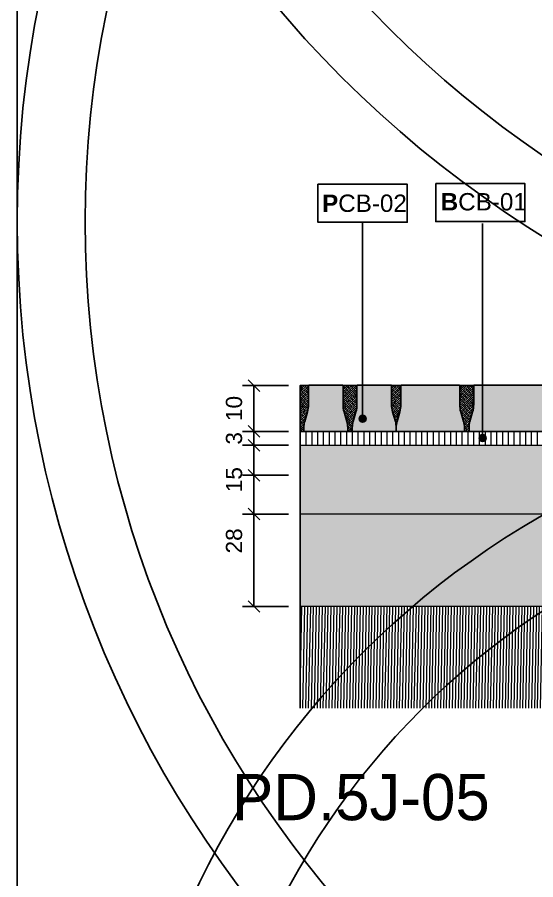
# Model space of a CAD drawing. Header units: metres. Extents: x -325 to 301, y -147 to 149.
# Drawn here: x 62.234 to 63.356, y 27.814 to 29.68 of the extents above; entities that cross this region are included whole.
import ezdxf

# ---------------------------------------------------------------- set-up
doc = ezdxf.new("R2010")
doc.units = ezdxf.units.M
doc.layers.get('Defpoints').update_dxf_attribs({"lineweight": 13})
doc.layers.add('-aux', color=50, linetype='Continuous', plot=False)
doc.layers.add('-AUX-QAD', color=5, linetype='Continuous', plot=False)
doc.layers.add('0-TX-1_25', color=7, linetype='Continuous', true_color=0x3f4f7f)
doc.layers.add('EIT_3 TR sorra', color=7, linetype='Continuous', true_color=0xd8ceb0)
for name, color, linetype, lineweight, true_color in [('03-TR-Paviment_05_Open Joint Precast Pavements', 7, 'Continuous', 5, 0xb3b3b3), ('3-TR sorra granitica', 7, 'Continuous', 0, 0xf2dac9), ('3-TR tot_u', 7, 'Continuous', 5, 0x787878)]:
    doc.layers.add(name, color=color, linetype=linetype, lineweight=lineweight, true_color=true_color)
for name, color, linetype, lineweight in [('1-CM', 7, 'Continuous', 0), ('3-TR Seleccionat', 44, 'Continuous', 0), ('3-TR Tot-u', 37, 'Continuous', 0)]:
    doc.layers.add(name, color=color, linetype=linetype, lineweight=lineweight)
for name, color, linetype in [('1-L- kodolé', 7, 'Continuous'), ('1-SECCIÓ', 1, 'Continuous'), ('A-KEYPLAN_HATCH', 7, 'Continuous'), ('A_TEXT_2', 7, 'Continuous')]:
    doc.layers.add(name, color=color, linetype=linetype)
doc.styles.get("Standard").update_dxf_attribs({"font": 'arial.ttf'})
doc.styles.add('x-llegenda materials$0$ENGRAVERS', font='TT0586M.TTF')
doc.dimstyles.new('ISO-25', dxfattribs={"dimtxt": 0.1, "dimasz": 0.1, "dimexe": 0.1, "dimexo": 0.1, "dimgap": 0.1, "dimtad": 1, "dimdec": 0, "dimlfac": 100, "dimzin": 9, "dimtxsty": 'Standard', "dimblk": 'OBLIQUE', "dimcen": 0.1, "dimadec": 0, "dimazin": 0, "dimtfac": 1, "dimtdec": 0, "dimtmove": 0, "dimatfit": 3, "dimldrblk": 'OBLIQUE', "dimfxl": 1, "dimarcsym": 0})
pattern_1 = [(44.44704254352422, (34.28865995304893, -41.44017832757498), (0.001874050511207277, 0.006619192748027979), [0.008532812500000066, -0.001706562500000014, 0, -0.001706562500000014])]

# ---------------------------------------------------------------- blocks, each defined once
blk = doc.blocks.new('hatch keyplan 2')
at = {"layer": 'A-KEYPLAN_HATCH'}
blk.add_lwpolyline([(0, 0.005476596624248486), (0.012874798693294, 0.005476596623793739), (0.012874798693294, -2.273736754432321e-13), (0, 0)], close=True, dxfattribs=at)
blk = doc.blocks.new('hatch keyplan')
at = {"layer": 'A-KEYPLAN_HATCH'}
blk.add_blockref('hatch keyplan 2', (1.430579833341536, 0.8521467901477053), dxfattribs=at)
blk = doc.blocks.new('PCB03')
at = {"layer": 'A-KEYPLAN_HATCH'}
blk.add_blockref('hatch keyplan', (-1.42957983326266, -0.8521467901535917), dxfattribs=at)
at = {"layer": 'A_TEXT_2', "insert": (0.0002022692309803231, 0.0039881901570753), "char_height": 0.0025, "attachment_point": 1}
blk.add_mtext_dynamic_manual_height_columns('\\pi0.00139;{\\fArial|b1|i0|c0|p34;P}CB-02', width=0.01456192034901793, gutter_width=0.015, heights=[0], dxfattribs=at)
blk = doc.blocks.new('B-CB01')
at = {"layer": 'A-KEYPLAN_HATCH'}
blk.add_blockref('hatch keyplan', (-1.430579833341536, -0.8521467901477052), dxfattribs=at)
at = {"layer": 'A_TEXT_2', "insert": (-0.0007977308478921419, 0.004105509799023688), "char_height": 0.0025, "attachment_point": 1}
blk.add_mtext_dynamic_manual_height_columns('\\pi0.00152;{\\fArial|b1|i0|c0|p34;B}CB-01', width=0.01456192034901793, gutter_width=0.015, heights=[0], dxfattribs=at)
blk = doc.blocks.new('_Oblique')
at = {"color": 0, "lineweight": -2}
blk.add_line((-0.499999999995058, -0.4999999998130015), (0.500000000028669, 0.500000000163238), dxfattribs=at)
blk = doc.blocks.new('*D1577')
at = {"layer": '0-TX-1_25', "color": 0, "lineweight": -2, "transparency": 16777216}
for p, q in [((62.8214293809982, 28.88306579598172), (62.7214876656674, 28.88306579598172)), ((62.7464876656674, 28.88306579598172), (62.7464876656674, 28.78390986936865)), ((62.82143271580102, 28.78390986936865), (62.7214876656674, 28.78390986936865))]:
    blk.add_line(p, q, dxfattribs=at)
at = {"layer": 'Defpoints', "color": 0, "transparency": 16777216}
for p in [(62.8464293809982, 28.88306579598172), (62.7464876656674, 28.78390986936865), (62.84643271580102, 28.78390986936865)]:
    blk.add_point(p, dxfattribs=at)
at = {"layer": '0-TX-1_25', "color": 0, "lineweight": -2, "transparency": 16777216, "xscale": 0.025, "yscale": 0.025, "zscale": 0.025}
for p, rotation in [((62.7464876656674, 28.88306579598172), 90), ((62.7464876656674, 28.78390986936865), 270)]:
    blk.add_blockref('_Oblique', p, dxfattribs=dict(at, rotation=rotation))
at = {"layer": '0-TX-1_25', "color": 0, "transparency": 16777216, "insert": (62.70361761109714, 28.83348783267516), "char_height": 0.035, "attachment_point": 5, "rotation": 90}
blk.add_mtext('10', dxfattribs=at)
blk = doc.blocks.new('*D1578')
at = {"layer": '0-TX-1_25', "color": 0, "lineweight": -2, "transparency": 16777216}
for p, q in [((62.74648766566667, 28.78390986936865), (62.74648766566667, 28.80890986936864)), ((62.82143271580102, 28.78390986936865), (62.72148766566667, 28.78390986936865)), ((62.74648766566667, 28.78390986936865), (62.74648766566667, 28.75393686218996)), ((62.8214293809982, 28.75393686218996), (62.72148766566667, 28.75393686218996)), ((62.74648766566667, 28.75393686218996), (62.74648766566667, 28.72893686218996))]:
    blk.add_line(p, q, dxfattribs=at)
at = {"layer": 'Defpoints', "color": 0, "transparency": 16777216}
for p in [(62.84643271580102, 28.78390986936865), (62.74648766566667, 28.75393686218996), (62.8464293809982, 28.75393686218996)]:
    blk.add_point(p, dxfattribs=at)
at = {"layer": '0-TX-1_25', "color": 0, "lineweight": -2, "transparency": 16777216, "xscale": 0.025, "yscale": 0.025, "zscale": 0.025}
for p, rotation in [((62.74648766566667, 28.78390986936865), 270), ((62.74648766566667, 28.75393686218996), 90)]:
    blk.add_blockref('_Oblique', p, dxfattribs=dict(at, rotation=rotation))
at = {"layer": '0-TX-1_25', "color": 0, "transparency": 16777216, "insert": (62.7036056738522, 28.76892336577928), "char_height": 0.035, "attachment_point": 5, "rotation": 90}
blk.add_mtext('3', dxfattribs=at)
blk = doc.blocks.new('*D1579')
at = {"layer": '0-TX-1_25', "color": 0, "lineweight": -2, "transparency": 16777216}
for p, q in [((62.8214293809982, 28.75393686218996), (62.72148766566746, 28.75393686218996)), ((62.74648766566746, 28.75393686218996), (62.74648766566746, 28.6051468724669)), ((62.82142938099821, 28.6051468724669), (62.72148766566746, 28.6051468724669))]:
    blk.add_line(p, q, dxfattribs=at)
at = {"layer": 'Defpoints', "color": 0, "transparency": 16777216}
for p in [(62.8464293809982, 28.75393686218996), (62.74648766566746, 28.6051468724669), (62.84642938099821, 28.6051468724669)]:
    blk.add_point(p, dxfattribs=at)
at = {"layer": '0-TX-1_25', "color": 0, "lineweight": -2, "transparency": 16777216, "xscale": 0.025, "yscale": 0.025, "zscale": 0.025}
for p, rotation in [((62.74648766566746, 28.75393686218996), 90), ((62.74648766566746, 28.6051468724669), 270)]:
    blk.add_blockref('_Oblique', p, dxfattribs=dict(at, rotation=rotation))
at = {"layer": '0-TX-1_25', "color": 0, "transparency": 16777216, "insert": (62.70361761109719, 28.6795418673284), "char_height": 0.035, "attachment_point": 5, "rotation": 90}
blk.add_mtext('15', dxfattribs=at)
blk = doc.blocks.new('*D1580')
at = {"layer": '0-TX-1_25', "color": 0, "lineweight": -2, "transparency": 16777216}
for p, q in [((62.8214293809982, 28.68910105901391), (62.72148766566755, 28.68910105901391)), ((62.74648766566754, 28.68910105901391), (62.74648766566754, 28.40514693075333)), ((62.82155803042048, 28.40514693075333), (62.72148766566755, 28.40514693075333))]:
    blk.add_line(p, q, dxfattribs=at)
at = {"layer": 'Defpoints', "color": 0, "transparency": 16777216}
for p in [(62.8464293809982, 28.68910105901391), (62.74648766566754, 28.40514693075333), (62.84655803042048, 28.40514693075333)]:
    blk.add_point(p, dxfattribs=at)
at = {"layer": '0-TX-1_25', "color": 0, "lineweight": -2, "transparency": 16777216, "xscale": 0.025, "yscale": 0.025, "zscale": 0.025}
for p, rotation in [((62.74648766566754, 28.68910105901391), 90), ((62.74648766566754, 28.40514693075333), 270)]:
    blk.add_blockref('_Oblique', p, dxfattribs=dict(at, rotation=rotation))
at = {"layer": '0-TX-1_25', "color": 0, "transparency": 16777216, "insert": (62.70361761109728, 28.5471239948836), "char_height": 0.035, "attachment_point": 5, "rotation": 90}
blk.add_mtext('28', dxfattribs=at)
blk = doc.blocks.new('POINT')
at = {"layer": '0-TX-1_25'}
h = blk.add_hatch(dxfattribs=at)
h.set_pattern_fill('ANGLE', color=256)
h.set_pattern_definition([(0, (-83.74681484067048, -12.72584030761209), (0, 6.985), [5.08, -1.905]), (90, (-83.74681484067048, -12.72584030761209), (-6.985, 4.277078946022131e-16), [5.08, -1.905])])
edge = h.paths.add_edge_path()
edge.add_arc((0, 0), 0.0075, 0, 360)
h = blk.add_hatch(color=256, dxfattribs=at)
h.dxf.hatch_style = 1
edge = h.paths.add_edge_path()
edge.add_arc((0, 0), 0.0075, 0, 360)
blk.add_circle((0, 0), 0.0075, dxfattribs=at)

msp = doc.modelspace()

# ---------------------------------------------------------------- hatches: boundary and pattern name
at = {"layer": '03-TR-Paviment_05_Open Joint Precast Pavements'}
h = msp.add_hatch(color=256, dxfattribs=at)
h.dxf.hatch_style = 1
edge = h.paths.add_edge_path()
edge.add_line((62.85441876854588, 28.78391188997787), (62.85441669440604, 28.79210767133005))
edge.add_arc((62.90283424903808, 28.79211992315927), 0.04841755618217186, 164.0154792946056, 180.0144984209942, ccw=False)
edge.add_line((62.85628870303479, 28.80545303584573), (62.8622300961902, 28.82619427442313))
edge.add_arc((62.80729493779143, 28.84193061999525), 0.05714459029745408, 344.015476408455, 360.0144955347375)
edge.add_line((62.86443952626007, 28.84194507727974), (62.86442912085593, 28.88307035022669))
edge.add_line((62.86442912085593, 28.88307035022669), (62.86522632690045, 28.8830705528649))
edge.add_line((62.86522632690045, 28.8830705528649), (62.86522611240316, 28.88391462957915))
edge.add_line((62.86522611240316, 28.88391462957915), (62.93852390543115, 28.88393317425507))
edge.add_line((62.93852390543115, 28.88393317425507), (62.93852411713485, 28.88308909614315))
edge.add_line((62.93852411713485, 28.88308909614315), (62.93932132271301, 28.88308930157521))
edge.add_line((62.93932132271301, 28.88308930157521), (62.9393317276522, 28.84196402583418))
edge.add_arc((62.99647631446343, 28.84197848591716), 0.05714458864074345, 180.0144983410416, 196.0135174673236)
edge.add_line((62.94154912788871, 28.82621434350771), (62.94750101560091, 28.8054761108761))
edge.add_arc((62.90096222210565, 28.79211944955803), 0.04841755571648709, 0.014491300308407062, 16.013510426696598, ccw=False)
edge.add_line((62.94937977627353, 28.79213169536983), (62.9493818499469, 28.78393591727716))
edge.add_line((62.9493818499469, 28.78393591727716), (62.85441876854588, 28.78391188997787))
h = msp.add_hatch(color=256, dxfattribs=at)
h.dxf.hatch_style = 1
edge = h.paths.add_edge_path()
edge.add_line((63.0543449322013, 28.78396247474933), (63.05434285852746, 28.79215825470463))
edge.add_arc((63.00592530034857, 28.79214600438708), 0.04841755972864095, 0.01449663106756767, 16.01351575745613)
edge.add_line((63.0524640964576, 28.80550267114189), (63.0465122096777, 28.82624090004843))
edge.add_arc((63.10143939979913, 28.84200504126784), 0.05714459172153227, 180.0144962131547, 196.0135153394365, ccw=False)
edge.add_line((63.04429480990657, 28.84199058330635), (63.044284403571, 28.8831158567187))
edge.add_line((63.044284403571, 28.8831158567187), (63.04348719892323, 28.88311565501216))
edge.add_line((63.04348719892323, 28.88311565501216), (63.04348698489183, 28.88395973079519))
edge.add_line((63.04348698489183, 28.88395973079519), (62.97018919326081, 28.88394118611962))
edge.add_line((62.97018919326081, 28.88394118611962), (62.9701894068269, 28.88309710893951))
edge.add_line((62.9701894068269, 28.88309710893951), (62.96939220171276, 28.8830969100268))
edge.add_line((62.96939220171276, 28.8830969100268), (62.96940260665194, 28.84197163428578))
edge.add_arc((62.9122580233867, 28.84195717604427), 0.05714458509429279, -15.984522630677873, 0.014496495605271775, ccw=False)
edge.add_line((62.96719317704739, 28.82622083282626), (62.96125178482448, 28.80547958959249))
edge.add_arc((63.00779732893854, 28.79214647548152), 0.04841755475827049, 164.0154770584062, 180.0144961847951)
edge.add_line((62.95937977572993, 28.79213422554235), (62.95938185033462, 28.78393844744994))
edge.add_line((62.95938185033462, 28.78393844744994), (63.0543449322013, 28.78396247474933))
h = msp.add_hatch(color=256, dxfattribs=at)
h.dxf.hatch_style = 1
edge = h.paths.add_edge_path()
edge.add_line((63.05434493220096, 28.78396247614631), (63.05434285852746, 28.79215825470463))
edge.add_arc((63.10276041031258, 28.79217050275389), 0.04841755333429823, 164.0154748223793, 180.0144939487682, ccw=False)
edge.add_line((63.05621486808778, 28.80550361828922), (63.06215625984586, 28.82624485826325))
edge.add_arc((63.00722109743613, 28.84198119932966), 0.0571445929125616, 344.0154818588612, 360.0145009851438)
edge.add_line((63.06436568851851, 28.84199566205085), (63.06435528218316, 28.8831209345319))
edge.add_line((63.06435528218316, 28.8831209345319), (63.06515248962478, 28.8831211367048))
edge.add_line((63.06515248962478, 28.8831211367048), (63.06515227559301, 28.8839652138848))
edge.add_line((63.06515227559301, 28.8839652138848), (63.19097814327846, 28.88399705186457))
edge.add_line((63.19097814327846, 28.88399705186457), (63.19097835544804, 28.88315297282143))
edge.add_line((63.19097835544804, 28.88315297282143), (63.19177556149162, 28.88315317918494))
edge.add_line((63.19177556149162, 28.88315317918494), (63.19178596689638, 28.84202790390968))
edge.add_arc((63.24893055393989, 28.84204236564956), 0.05714458887344626, 180.0145000022739, 196.0135191285553)
edge.add_line((63.19400336759855, 28.82627822158336), (63.19995525391386, 28.80553998848572))
edge.add_arc((63.15341646158485, 28.79218331888395), 0.0484175568806761, 0.014501103321208575, 16.013520229710025, ccw=False)
edge.add_line((63.20183401691482, 28.79219557298003), (63.20183609012264, 28.78399979442159))
edge.add_line((63.20183609012264, 28.78399979442159), (63.05434493220096, 28.78396247614631))
h = msp.add_hatch(color=256, dxfattribs=at)
h.dxf.hatch_style = 1
edge = h.paths.add_edge_path()
edge.add_line((63.43314370103815, 28.78405832156936), (63.43314162829597, 28.7922541001279))
edge.add_arc((63.38472407177398, 28.79224184957802), 0.0484175580717994, 0.01449690649935381, 16.01351603288779)
edge.add_line((63.43126286622625, 28.80559851609949), (63.42531097851476, 28.82633674593714))
edge.add_arc((63.48023817005953, 28.84210088904638), 0.0571445936109841, 180.0144976407728, 196.0135167670559, ccw=False)
edge.add_line((63.42309357827789, 28.84208642966057), (63.42308317287375, 28.88321170260752))
edge.add_line((63.42308317287375, 28.88321170260752), (63.42228596776032, 28.88321150090087))
edge.add_line((63.42228596776032, 28.88321150090087), (63.42228575419458, 28.88405557668402))
edge.add_line((63.42228575419458, 28.88405557668402), (63.22271431127278, 28.88400508259437))
edge.add_line((63.22271431127278, 28.88400508259437), (63.22271452483889, 28.88316100541423))
edge.add_line((63.22271452483889, 28.88316100541423), (63.22191731925886, 28.88316080743276))
edge.add_line((63.22191731925886, 28.88316080743276), (63.22192772512926, 28.84203553215761))
edge.add_arc((63.16478313570366, 28.84202106966967), 0.05714459125573003, -15.984518374578215, 0.01450075170441778, ccw=False)
edge.add_line((63.21971829645651, 28.82628472883568), (63.21377690423357, 28.8055434856019))
edge.add_arc((63.26032244669074, 28.79221037172336), 0.04841755310143917, 164.0154767828903, 180.0144959092791)
edge.add_line((63.2119048951389, 28.79219812201744), (63.21190696881229, 28.78400234392478))
edge.add_line((63.21190696881229, 28.78400234392478), (63.43314370103815, 28.78405832156936))
at = {"layer": '3-TR Seleccionat'}
h = msp.add_hatch(dxfattribs=at)
h.set_pattern_fill('ANSI31', color=256, scale=0.002, angle=223.8682194563586, style=0)
h.set_pattern_definition([(268.8682194563586, (428200.4078136699, -659393.2807933203), (-0.006348761178338337, 0.0001254252782496586), [])])
h.paths.add_polyline_path([(65.84642938099817, 28.48833687109785), (64.1880687980101, 28.40575472112528), (62.84642938099817, 28.40514687246688), (62.84642938099818, 28.18514737245462), (65.84642938099817, 28.18514737245462)])
at = {"layer": '3-TR sorra granitica'}
h = msp.add_hatch(dxfattribs=at)
h.set_pattern_fill('LINE', color=256, scale=0.09999999999999998, angle=54.36802460532453, style=0)
h.set_pattern_definition([(90.01449684407231, (88.20702922948831, 236.9459817724429), (-0.0124999995998879, -3.162720719002675e-06), [])])
h.paths.add_polyline_path([(64.13792575869432, 28.78397552912322), (64.13734828594785, 28.75474508526447), (64.13983273867848, 28.75474591895594), (64.13981257729557, 28.78397543463194)])
h.paths.add_polyline_path([(64.02364117503231, 28.7547270042388), (64.02364117589673, 28.764936862596), (64.12364023187727, 28.76493686164477), (64.13750404476646, 28.7839755502425), (62.84447304661518, 28.7840403048209), (62.84388571935735, 28.75431104652837)])
at = {"layer": '3-TR Tot-u'}
h = msp.add_hatch(dxfattribs=at)
h.set_pattern_fill('EARTH', color=256, scale=0.005, angle=-84.07414778341365)
h.set_pattern_definition([(275.9258522165863, (0.320179749377985, -50.98172125976936), (0.03485825126725671, -0.02830242601949161), [0.03175, -0.03175]), (275.9258522165863, (0.3320223763692525, -50.9804920425354), (0.03485825126725671, -0.02830242601949161), [0.03175, -0.03175]), (275.9258522165863, (0.3438650033605128, -50.97926282530145), (0.03485825126725671, -0.02830242601949161), [0.03175, -0.03175]), (5.925852216586344, (0.3482222847689229, -50.98280062855389), (0.02830242601949161, 0.03485825126725671), [0.03174999999999995, -0.03174999999999995]), (5.925852216586344, (0.3494515020028786, -50.99464325554514), (0.02830242601949161, 0.03485825126725671), [0.03174999999999995, -0.03174999999999995]), (5.925852216586344, (0.3506807192368342, -51.00648588253641), (0.02830242601949161, 0.03485825126725671), [0.03174999999999995, -0.03174999999999995])])
h.paths.add_polyline_path([(64.17088571688939, 28.60514687246689), (62.84642938099817, 28.60514687246689), (62.84642938099817, 28.40514687246688), (64.1880687980101, 28.40575472112528), (65.84642938099817, 28.48833687109785), (65.84642938099817, 28.68858469628787)])
at = {"layer": '3-TR tot_u'}
h = msp.add_hatch(dxfattribs=at)
h.set_pattern_fill('AR-CONC', color=256, scale=0.0002499999999999997, angle=92.9928143935928)
h.set_pattern_definition([(142.9928143935928, (0.320179749377985, -50.98172125976936), (0.00160133854976033, 0.04569209416202706), [0.004762499999999995, -0.05238749999999995]), (87.99281439359284, (0.320179749377985, -50.98172125976936), (-0.04723904418761809, -0.01129264178091974), [0.003809999999999996, -0.04191014604249996]), (193.4442590935928, (0.3203131939876229, -50.97791359747401), (-0.04563770368725484, 0.03439945236275431), [0.00404750219999999, -0.0445225611499999]), (139.1770143935928, (0.3074970710288412, -50.98238433585259), (0.00695793884922797, 0.0682260934048176), [0.007143749999999992, -0.07858124999999991]), (189.6283720035927, (0.3080768927056852, -50.9766988334373), (-0.06487092434638955, 0.05604051034146583), [0.006071255784999993, -0.06678390203999993]), (84.17696556359282, (0.3074970710288412, -50.98238433585259), (-0.06487092434352237, 0.05604051034498883), [0.005714991767499994, -0.06286493297999993]), (113.9928143935928, (0.3103362025745113, -50.97587722765721), (0.02355245547627941, 0.03918673552424966), [0.004762499999999994, -0.05238749999999994]), (58.99281439359278, (0.3103362025745113, -50.97587722765721), (-0.04679086962607495, 0.01302528763197387), [0.003809999999999996, -0.04190999999999995]), (164.4442593935928, (0.3122989072103621, -50.97261166636429), (-0.02323841438272714, 0.05221202305941412), [0.004047502199999996, -0.04452248439999995]), (130.4928143935928, (0.320179749377985, -50.98172125976936), (-0.02115024290892982, -0.0003325720948346777), [0, -0.04140199999999996, 0, -0.04254499999999996, 0, -0.04206874999999995]), (100.4928143935928, (0.320179749377985, -50.98172125976936), (-0.02588315998721204, 0.01537450676871891), [0, -0.02425699999999997, 0, -0.04044949999999996, 0, -0.01603374999999999]), (60.4928143935928, (0.3209190792107819, -50.99586244612865), (-0.0003395878614522781, 0.03392619092123889), [0, -0.01587499999999998, 0, -0.04952999999999995, 0, -0.06572249999999992]), (50.49281439359279, (0.3212506172523959, -51.00220378530322), (-0.008281435526141462, 0.03664990282591291), [0, -0.02063749999999995, 0, -0.03289299999999992, 0, -0.0466724999999999])])
h.paths.add_polyline_path([(65.84642938099817, 28.68858469628787), (64.13995822309107, 28.60514687246689), (64.13922463796114, 28.75368957321042), (64.13732743998348, 28.75368990682497), (65.84581892455415, 28.83874016599812)])
h.paths.add_polyline_path([(64.08180035507822, 28.60514687246689), (64.13844155410675, 28.60514687246689), (64.13695843861622, 28.75474404737735), (62.86231863055994, 28.7539141119359), (62.84642938099817, 28.7539095039593), (62.84642938099817, 28.60514687246689), (64.07047160966405, 28.60514687246689)])
at = {"layer": 'EIT_3 TR sorra'}
h = msp.add_hatch(dxfattribs=at)
h.set_pattern_fill('ANSI36', color=256, scale=0.00107500000000001, angle=-0.5529574564757708, style=0, double=1)
h.set_pattern_definition(pattern_1)
edge = h.paths.add_edge_path()
edge.add_line((62.85441876943143, 28.78390839006775), (62.84642938099817, 28.78401435334504))
edge.add_line((62.84642938099817, 28.78401435334504), (62.84642938099817, 28.79709000867558))
edge.add_line((62.84642938099817, 28.79709000867558), (62.84642938099817, 28.8830657959817))
edge.add_line((62.84642938099817, 28.8830657959817), (62.86442911992458, 28.88307035022646))
edge.add_line((62.86442911992458, 28.88307035022646), (62.86443952621455, 28.84194157643806))
edge.add_arc((62.80729494271621, 28.84192711985336), 0.05714458532697426, -15.98452429196351, 0.014494834347374308, ccw=False)
edge.add_line((62.86223009614432, 28.82619077497844), (62.85628870392128, 28.80544953221031))
edge.add_arc((62.90283424140852, 28.79211641902892), 0.04841754813168402, 164.0154759564051, 180.0144950826174)
edge.add_line((62.85441669482626, 28.79210417002282), (62.85441876943143, 28.78390839006775))
edge.add_line((62.85441876943143, 28.78390839006775), (62.84642938099817, 28.78401435334504))
h = msp.add_hatch(dxfattribs=at)
h.set_pattern_fill('ANSI36', color=256, scale=0.00107500000000001, angle=-0.5529574564757708, style=0, double=1)
h.set_pattern_definition(pattern_1)
edge = h.paths.add_edge_path()
edge.add_line((62.95938185215137, 28.78393494800569), (62.94938185455784, 28.78393241690233))
edge.add_line((62.94938185455784, 28.78393241690233), (62.94937977948726, 28.79212819592597))
edge.add_arc((62.90096222508618, 28.79211594845721), 0.04841755595011386, 0.01449326103267654, 16.01351238714425)
edge.add_line((62.94750101834897, 28.8054726114321), (62.9415491320339, 28.82621084359843))
edge.add_arc((62.99647632049863, 28.84197498458455), 0.05714459006476914, 180.0144964466263, 196.0135155728451, ccw=False)
edge.add_line((62.9393317322629, 28.84196052639063), (62.93932132550685, 28.88308930204157))
edge.add_line((62.93932132550685, 28.88308930204157), (62.96939220310986, 28.88309690956148))
edge.add_line((62.96939220310986, 28.88309690956148), (62.96940260893462, 28.84196813391034))
edge.add_arc((62.91225801738586, 28.84195367450264), 0.05714459337810191, -15.98452146353219, 0.014497662778126141, ccw=False)
edge.add_line((62.96719317933064, 28.82621733012251), (62.96125178710712, 28.80547608921706))
edge.add_arc((63.00779732625125, 28.79214297580329), 0.04841754978850749, 164.0154762319839, 180.0144953581965)
edge.add_line((62.95937977801222, 28.79213072656389), (62.95938185215137, 28.78393494800569))
edge.add_line((62.95938185215137, 28.78393494800569), (62.94938185455784, 28.78393241690233))
h = msp.add_hatch(dxfattribs=at)
h.set_pattern_fill('ANSI36', color=256, scale=0.00107500000000001, angle=-0.5529574564757708, style=0, double=1)
h.set_pattern_definition(pattern_1)
edge = h.paths.add_edge_path()
edge.add_line((63.05434493448264, 28.78395897949616), (63.05434285987795, 28.79215475758862))
edge.add_arc((63.00592530902291, 28.79214251131185), 0.04841755240376368, 0.01449185153293792, 16.01351097764491)
edge.add_line((63.05246409920555, 28.80549917216356), (63.04651221242457, 28.82623740526106))
edge.add_arc((63.10143940088936, 28.84200154624714), 0.05714459006481104, 180.0144964465657, 196.0135155727849, ccw=False)
edge.add_line((63.04429481265359, 28.84198708805328), (63.0442844068304, 28.88311585765085))
edge.add_line((63.0442844068304, 28.88311585765085), (63.06435528590858, 28.88312093406718))
edge.add_line((63.06435528590858, 28.88312093406718), (63.06436568986877, 28.84199216586613))
edge.add_arc((63.00722109855325, 28.84197770480165), 0.0571445931452784, -15.984519802317493, 0.01449932399299314, ccw=False)
edge.add_line((63.06215626073046, 28.82624136207842), (63.05621486804176, 28.80550011931019))
edge.add_arc((63.10276040244771, 28.7921670082505), 0.04841754458525353, 164.0154773659679, 180.0144964921807)
edge.add_line((63.05434285941217, 28.79215475805415), (63.05434493401708, 28.78395897903038))
h = msp.add_hatch(dxfattribs=at)
h.set_pattern_fill('ANSI36', color=256, scale=0.00107500000000001, angle=-0.5529574564757708, style=0, double=1)
h.set_pattern_definition(pattern_1)
edge = h.paths.add_edge_path()
edge.add_line((63.21183609092752, 28.78399883539432), (63.20183609240232, 28.78399630568769))
edge.add_line((63.20183609240232, 28.78399630568769), (63.20183401826343, 28.79219208331457))
edge.add_arc((63.15341646671106, 28.79217983206726), 0.04841755310235486, 0.01449773331161451, 16.01351685942448)
edge.add_line((63.19995525619403, 28.80553649788919), (63.19400336894704, 28.82627473238355))
edge.add_arc((63.24893055456496, 28.84203886958968), 0.05714458628566613, 180.0144935911047, 196.0135127173224, ccw=False)
edge.add_line((63.19178597010762, 28.8420244142447), (63.19177556335416, 28.88315317965107))
edge.add_line((63.19177556335416, 28.88315317965107), (63.22184644049149, 28.88316078717088))
edge.add_line((63.22184644049149, 28.88316078717088), (63.22185684677919, 28.84203202223007))
edge.add_arc((63.16471225831054, 28.84201756494554), 0.05714459029745443, -15.984523591544985, 0.014495534766012952, ccw=False)
edge.add_line((63.21964741670932, 28.82628121937342), (63.21370602541762, 28.80553997660557))
edge.add_arc((63.26025156432927, 28.79220686153486), 0.04841755002128911, 164.0154742712717, 180.0144933974837)
edge.add_line((63.21183401585704, 28.7921946139523), (63.21183609092752, 28.78399883539432))
edge.add_line((63.21183609092752, 28.78399883539432), (63.20183609240232, 28.78399630568769))

# ---------------------------------------------------------------- linework, layer by layer
at = {"layer": '-aux'}
msp.add_lwpolyline([(62.23447743480324, 3.456691224966903), (62.23447743480324, 133.4566912249669)], dxfattribs=at)
for points in [[(62.85441876943143, 28.78390839006775), (62.84642938099817, 28.78401435334504), (62.84642938099817, 28.79709000867558), (62.84642938099817, 28.8830657959817), (62.86442911992458, 28.88307035022646), (62.86443952621455, 28.84194157643806, -0.0699225111484148), (62.86223009614432, 28.82619077497844), (62.85628870392128, 28.80544953221031, 0.06992251114798485), (62.85441669482626, 28.79210417002282), (62.85441876943143, 28.78390839006775), (62.84642938099817, 28.78401435334504)], [(62.95938185215137, 28.78393494800569), (62.94938185455784, 28.78393241690233), (62.94937977948726, 28.79212819592597, 0.06992251114754273), (62.94750101834897, 28.8054726114321), (62.9415491320339, 28.82621084359843, -0.06992251114800961), (62.9393317322629, 28.84196052639063), (62.93932132550685, 28.88308930204157), (62.96939220310986, 28.88309690956148), (62.96940260893462, 28.84196813391034, -0.0699225111484148), (62.96719317933064, 28.82621733012251), (62.96125178710712, 28.80547608921706, 0.06992251114798485), (62.95937977801222, 28.79213072656389), (62.95938185215137, 28.78393494800569), (62.94938185455784, 28.78393241690233)], [(63.05434493401708, 28.78395897903038), (63.05434493448264, 28.78395897949616), (63.05434285987795, 28.79215475758862, 0.06992251114754273), (63.05246409920555, 28.80549917216356), (63.04651221242457, 28.82623740526106, -0.06992251114800961), (63.04429481265359, 28.84198708805328), (63.0442844068304, 28.88311585765085), (63.06435528590858, 28.88312093406718), (63.06436568986877, 28.84199216586613, -0.0699225111484148), (63.06215626073046, 28.82624136207842), (63.05621486804176, 28.80550011931019, 0.06992251114798485), (63.05434285941217, 28.79215475805415), (63.05434493401708, 28.78395897903038), (63.05434493448264, 28.78395897949616)], [(63.21183609092752, 28.78399883539432), (63.20183609240232, 28.78399630568769), (63.20183401826343, 28.79219208331457, 0.06992251114754273), (63.19995525619403, 28.80553649788919), (63.19400336894704, 28.82627473238355, -0.06992251114800961), (63.19178597010762, 28.8420244142447), (63.19177556335416, 28.88315317965107), (63.22184644049149, 28.88316078717088), (63.22185684677919, 28.84203202223007, -0.0699225111484148), (63.21964741670932, 28.82628121937342), (63.21370602541762, 28.80553997660557, 0.06992251114798485), (63.21183401585704, 28.7921946139523), (63.21183609092752, 28.78399883539432), (63.20183609240232, 28.78399630568769)]]:
    msp.add_lwpolyline(points, format="xyb", dxfattribs=at)
at = {"layer": '-AUX-QAD'}
for centre, radius in [((64.63065285732773, 31.2442517638392), 2.396175422524493), ((64.63065285732773, 31.2442517638392), 2.249055570647946), ((64.63065285732773, 29.23765525903809), 2.396175422524493), ((64.63065285732773, 29.23765525903809), 2.249055570647946), ((64.2702327943879, 27.0186477602675), 1.820887697150468), ((64.2702327943879, 27.0186477602675), 1.644287805263133)]:
    msp.add_circle(centre, radius, dxfattribs=at)
at = {"layer": '0-TX-1_25'}
for points in [[(62.98159488837506, 28.81138126573006), (62.98159488837508, 29.23632898803639)], [(63.24122102657503, 28.76945907618726), (63.24122102657498, 29.23342913768996)]]:
    msp.add_lwpolyline(points, dxfattribs=at)
at = {"layer": '1-CM'}
for p, q in [((62.84642938099817, 28.75393686218994), (64.06574045950623, 28.75393686218994)), ((64.08179999771639, 28.60514687246689), (62.84642938099817, 28.60514687246689)), ((64.18806879801008, 28.40575472112528), (62.84642938099817, 28.40514687246688))]:
    msp.add_line(p, q, dxfattribs=at)
for points in [[(64.1398257093629, 28.76493686126153), (64.13981257729557, 28.78397543463194), (62.84642938099817, 28.78401435334504), (62.84642938099817, 28.79709000867558), (62.84642938099817, 28.79709000867558)], [(62.8623186441196, 28.75391407538745), (64.08346569915673, 28.75470921598766)]]:
    msp.add_lwpolyline(points, dxfattribs=at)
at = {"layer": '1-L- kodolé'}
for points in [[(62.85441876854588, 28.78391188997787), (62.85441669440604, 28.79210767133005, -0.06992251114875708), (62.85628870303479, 28.80545303584573), (62.8622300961902, 28.82619427442313, 0.0699225111482901), (62.86443952626007, 28.84194507727974), (62.86442912085593, 28.88307035022669), (62.86522632690045, 28.8830705528649), (62.86522611240316, 28.88391462957915), (62.93852390543115, 28.88393317425507), (62.93852411713485, 28.88308909614315), (62.93932132271301, 28.88308930157521), (62.9393317276522, 28.84196402583418, 0.0699225111482901), (62.94154912788871, 28.82621434350771), (62.94750101560091, 28.8054761108761, -0.06992251114875708), (62.94937977627353, 28.79213169536983), (62.9493818499469, 28.78393591727716)], [(63.0543449322013, 28.78396247474933), (63.05434285852746, 28.79215825470463, 0.06992251114875708), (63.0524640964576, 28.80550267114189), (63.0465122096777, 28.82624090004843, -0.0699225111482901), (63.04429480990657, 28.84199058330635), (63.044284403571, 28.8831158567187), (63.04348719892323, 28.88311565501216), (63.04348698489183, 28.88395973079519), (62.97018919326081, 28.88394118611962), (62.9701894068269, 28.88309710893951), (62.96939220171276, 28.8830969100268), (62.96940260665194, 28.84197163428578, -0.0699225111482901), (62.96719317704739, 28.82622083282626), (62.96125178482448, 28.80547958959249, 0.06992251114875708), (62.95937977572993, 28.79213422554235), (62.95938185033462, 28.78393844744994)], [(63.05434493220096, 28.78396247614631), (63.05434285852746, 28.79215825470463, -0.06992251114875708), (63.05621486808778, 28.80550361828922), (63.06215625984586, 28.82624485826325, 0.0699225111482901), (63.06436568851851, 28.84199566205085), (63.06435528218316, 28.8831209345319), (63.06515248962478, 28.8831211367048), (63.06515227559301, 28.8839652138848), (63.19097814327846, 28.88399705186457), (63.19097835544804, 28.88315297282143), (63.19177556149162, 28.88315317918494), (63.19178596689638, 28.84202790390968, 0.0699225111482901), (63.19400336759855, 28.82627822158336), (63.19995525391386, 28.80553998848572, -0.06992251114875708), (63.20183401691482, 28.79219557298003), (63.20183609012264, 28.78399979442159)], [(63.43314370103815, 28.78405832156936), (63.43314162829597, 28.7922541001279, 0.06992251114875708), (63.43126286622625, 28.80559851609949), (63.42531097851476, 28.82633674593714, -0.0699225111482901), (63.42309357827789, 28.84208642966057), (63.42308317287375, 28.88321170260752), (63.42228596776032, 28.88321150090087), (63.42228575419458, 28.88405557668402), (63.22271431127278, 28.88400508259437), (63.22271452483889, 28.88316100541423), (63.22191731925886, 28.88316080743276), (63.22192772512926, 28.84203553215761, -0.0699225111482901), (63.21971829645651, 28.82628472883568), (63.21377690423357, 28.8055434856019, 0.06992251114875708), (63.2119048951389, 28.79219812201744), (63.21190696881229, 28.78400234392478)]]:
    msp.add_lwpolyline(points, format="xyb", close=True, dxfattribs=at)
at = {"layer": '1-SECCIÓ'}
msp.add_lwpolyline([(62.84642938099817, 28.8830657959817), (62.84642938099817, 28.18514737245462)], dxfattribs=at)

# ---------------------------------------------------------------- block references
at = {"layer": '0-TX-1_25', "xscale": 15, "yscale": 15, "zscale": 15}
for name, p in [('PCB03', (62.87003389699224, 29.23632898812638)), ('B-CB01', (63.13974580477831, 29.23777891320584))]:
    msp.add_blockref(name, p, dxfattribs=at)
at = {"layer": '0-TX-1_25', "rotation": 358.8682194563586}
for p in [(62.98159488837506, 28.81138126573006), (63.24122102657503, 28.76945907618726)]:
    msp.add_blockref('POINT', p, dxfattribs=at)

# ---------------------------------------------------------------- texts
at = {"layer": '-aux', "insert": (62.69926436899311, 28.04304965104846), "char_height": 0.1, "width": 19.21009939306024, "attachment_point": 1, "style": 'x-llegenda materials$0$ENGRAVERS'}
msp.add_mtext('PD.5J-05', dxfattribs=at)

# ---------------------------------------------------------------- dimensions: what is measured, and where the dimension line sits
at = {"layer": '0-TX-1_25'}
for base, p1, p2, picture, middle in [((62.7464876656674, 28.78390986936865), (62.84642938099817, 28.8830657959817), (62.84643271580099, 28.78390986936863), '*D1577', (62.70361761109714, 28.83348783267516)), ((62.74648766566746, 28.6051468724669), (62.84642938099817, 28.75393686218994), (62.84642938099818, 28.60514687246689), '*D1579', (62.70361761109719, 28.6795418673284)), ((62.74648766566754, 28.40514693075333), (62.84642938099817, 28.6891010590139), (62.84655803042045, 28.40514693075332), '*D1580', (62.70361761109728, 28.5471239948836))]:
    dim = msp.add_linear_dim(base=base, p1=p1, p2=p2, angle=90, dimstyle='ISO-25', override={"dimtxt": 0.035, "dimasz": 0.025, "dimexe": 0.025, "dimexo": 0.025, "dimgap": 0.025, "dimblk1": 'Oblique', "dimblk2": 'Oblique', "dimsah": 1, "dimfxl": 0.1, "dimfxlon": 1, "dimarcsym": 1}, dxfattribs=at)
    dim.commit()
    dim.dimension.update_dxf_attribs({"geometry": picture, "text_midpoint": middle})
dim = msp.add_linear_dim(base=(62.74648766566667, 28.75393686218996), p1=(62.84643271580099, 28.78390986936863), p2=(62.84642938099817, 28.75393686218994), angle=90, dimstyle='ISO-25', override={"dimtxt": 0.035, "dimasz": 0.025, "dimexe": 0.025, "dimexo": 0.025, "dimgap": 0.025, "dimblk1": 'Oblique', "dimblk2": 'Oblique', "dimsah": 1, "dimfxl": 0.1, "dimfxlon": 1, "dimarcsym": 1}, dxfattribs=at)
dim.commit()
dim.dimension.update_dxf_attribs({"geometry": '*D1578', "text_midpoint": (62.74648766566666, 28.76892336577928), "dimtype": 160})

doc.saveas('drawing.dxf')
